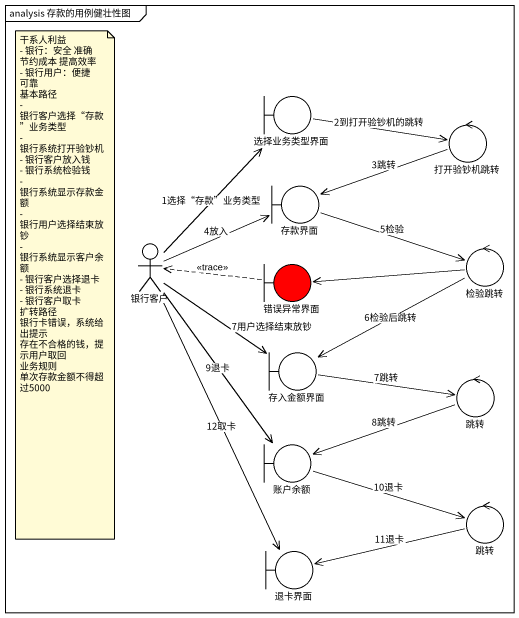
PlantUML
@startuml
mainframe analysis 存款的用例健壮性图
boundary 选择业务类型界面
control 打开验钞机跳转
boundary 存款界面
actor 银行客户
boundary 错误异常界面 #FF0000
control 检验跳转
boundary 存入金额界面
control 跳转
boundary 账户余额
control "跳转" as 跳转_2
boundary 退卡界面
选择业务类型界面 -right-> 打开验钞机跳转 : 2到打开验钞机的跳转
打开验钞机跳转 -left-> 存款界面 : 3跳转
存款界面 -right-> 检验跳转 : 5检验
银行客户 -up-> 选择业务类型界面 : 1选择“存款”业务类型
银行客户 -right-> 存款界面 : 4放入
银行客户 --> 存入金额界面 : 7用户选择结束放钞
银行客户 --> 账户余额 : 9退卡
银行客户 --> 退卡界面 : 12取卡
错误异常界面 .left.> 银行客户 : <<trace>>
检验跳转 -left-> 错误异常界面
检验跳转 -left-> 存入金额界面 : 6检验后跳转
存入金额界面 -right-> 跳转 : 7跳转
跳转 -left-> 账户余额 : 8跳转
账户余额 -right-> 跳转_2 : 10退卡
跳转_2 -left-> 退卡界面 : 11退卡
note as N1
  干系人利益
  - 银行：安全 准确 节约成本 提高效率
  - 银行用户：便捷 可靠
  基本路径
  - 银行客户选择“存款”业务类型
  - 银行系统打开验钞机
  - 银行客户放入钱
  - 银行系统检验钱
  - 银行系统显示存款金额
  - 银行用户选择结束放钞
  - 银行系统显示客户余额
  - 银行客户选择退卡
  - 银行系统退卡
  - 银行客户取卡
  扩转路径
  银行卡错误，系统给出提示
  存在不合格的钱，提示用户取回
  业务规则
  单次存款金额不得超过5000
end note
@enduml
